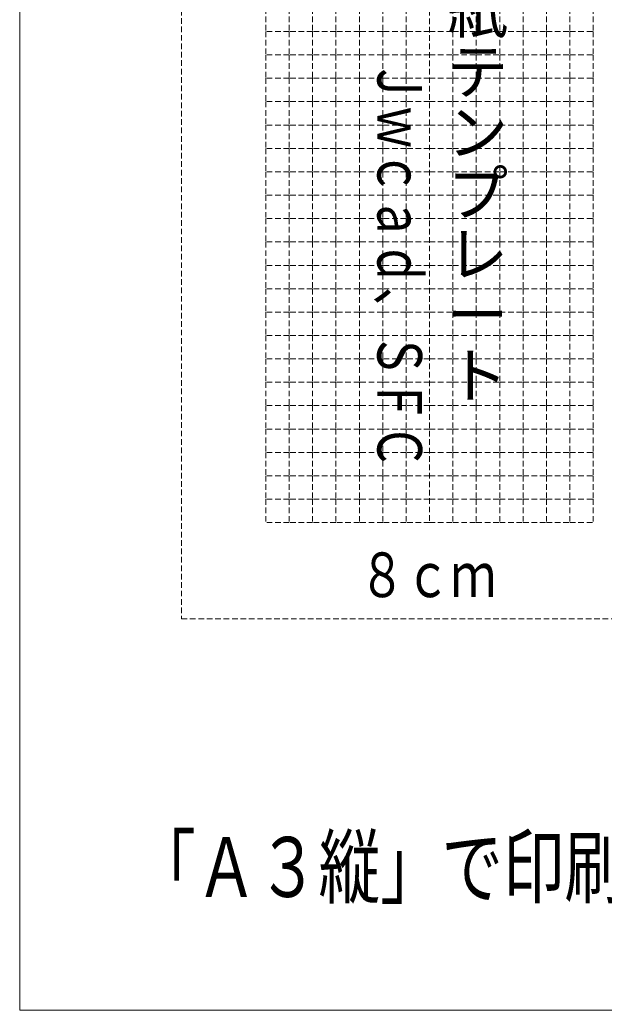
# Model space of a CAD drawing. Units: millimetres on the paper. Extents: x -148 to 311, y -210 to 210.
# Drawn here: x -148 to -23.1, y -210 to 1.8 of the extents above; entities that cross this region are included whole.
import ezdxf
from ezdxf.enums import TextEntityAlignment as Align

# ---------------------------------------------------------------- set-up
doc = ezdxf.new("R2010")
doc.units = ezdxf.units.MM
doc.linetypes.add('DASHED1', pattern=[1.8, 1.2, -0.6])
doc.layers.add('0-0', color=3, linetype='DASHED1', lineweight=9)
doc.styles.add('@ＭＳ ゴシック', font='')
doc.styles.add('ＭＳ ゴシック', font='')
doc.styles.get('@ＭＳ ゴシック').set_extended_font_data('@MS Gothic')
doc.styles.get('ＭＳ ゴシック').set_extended_font_data('MS Gothic')

msp = doc.modelspace()

# ---------------------------------------------------------------- linework, layer by layer
at = {"layer": '0-0'}
for p, q in [((-113.434, 176.701), (-113.434, -126.299)), ((-60.434, 99.261), (-60.434, -105.739)), ((-70.434, 4.261), (-70.434, -0.739)), ((-65.434, 4.261), (-65.434, -0.739)), ((-55.434, 4.261), (-55.434, -0.739)), ((-50.434, 4.261), (-50.434, -0.739)), ((-70.434, -0.739), (-70.434, -5.739)), ((-65.434, -0.739), (-65.434, -5.739)), ((-55.434, -0.739), (-55.434, -5.739)), ((-50.434, -0.739), (-50.434, -5.739)), ((-70.434, -5.739), (-70.434, -10.739)), ((-65.434, -5.739), (-65.434, -10.739)), ((-55.434, -5.739), (-55.434, -10.739)), ((-50.434, -5.739), (-50.434, -10.739)), ((-70.434, -10.739), (-70.434, -15.739)), ((-65.434, -10.739), (-65.434, -15.739)), ((-55.434, -10.739), (-55.434, -15.739)), ((-50.434, -10.739), (-50.434, -15.739)), ((-70.434, -15.739), (-70.434, -20.739)), ((-65.434, -15.739), (-65.434, -20.739)), ((-55.434, -15.739), (-55.434, -20.739)), ((-50.434, -15.739), (-50.434, -20.739)), ((-70.434, -20.739), (-70.434, -25.739)), ((-65.434, -20.739), (-65.434, -25.739)), ((-55.434, -20.739), (-55.434, -25.739)), ((-50.434, -20.739), (-50.434, -25.739)), ((-70.434, -25.739), (-70.434, -30.739)), ((-65.434, -25.739), (-65.434, -30.739)), ((-55.434, -25.739), (-55.434, -30.739)), ((-50.434, -25.739), (-50.434, -30.739)), ((-70.434, -30.739), (-70.434, -35.739)), ((-65.434, -30.739), (-65.434, -35.739)), ((-55.434, -30.739), (-55.434, -35.739)), ((-50.434, -30.739), (-50.434, -35.739)), ((-70.434, -35.739), (-70.434, -40.739)), ((-65.434, -35.739), (-65.434, -40.739)), ((-55.434, -35.739), (-55.434, -40.739)), ((-50.434, -35.739), (-50.434, -40.739)), ((-70.434, -40.739), (-70.434, -45.739)), ((-65.434, -40.739), (-65.434, -45.739)), ((-55.434, -40.739), (-55.434, -45.739)), ((-50.434, -40.739), (-50.434, -45.739)), ((-70.434, -45.739), (-70.434, -50.739)), ((-65.434, -45.739), (-65.434, -50.739)), ((-55.434, -45.739), (-55.434, -50.739)), ((-50.434, -45.739), (-50.434, -50.739)), ((-70.434, -50.739), (-70.434, -55.739)), ((-65.434, -50.739), (-65.434, -55.739)), ((-55.434, -50.739), (-55.434, -55.739)), ((-50.434, -50.739), (-50.434, -55.739)), ((-70.434, -55.739), (-70.434, -60.739)), ((-65.434, -55.739), (-65.434, -60.739)), ((-55.434, -55.739), (-55.434, -60.739)), ((-50.434, -55.739), (-50.434, -60.739)), ((-70.434, -60.739), (-70.434, -65.739)), ((-65.434, -60.739), (-65.434, -65.739)), ((-55.434, -60.739), (-55.434, -65.739)), ((-50.434, -60.739), (-50.434, -65.739)), ((-70.434, -65.739), (-70.434, -70.739)), ((-65.434, -65.739), (-65.434, -70.739)), ((-55.434, -65.739), (-55.434, -70.739)), ((-50.434, -65.739), (-50.434, -70.739)), ((-70.434, -70.739), (-70.434, -75.739)), ((-65.434, -70.739), (-65.434, -75.739)), ((-55.434, -70.739), (-55.434, -75.739)), ((-50.434, -70.739), (-50.434, -75.739)), ((-70.434, -75.739), (-70.434, -80.739)), ((-65.434, -75.739), (-65.434, -80.739)), ((-55.434, -75.739), (-55.434, -80.739)), ((-50.434, -75.739), (-50.434, -80.739)), ((-70.434, -80.739), (-70.434, -85.739)), ((-65.434, -80.739), (-65.434, -85.739)), ((-55.434, -80.739), (-55.434, -85.739)), ((-50.434, -80.739), (-50.434, -85.739)), ((-70.434, -85.739), (-70.434, -90.739)), ((-65.434, -85.739), (-65.434, -90.739)), ((-55.434, -85.739), (-55.434, -90.739)), ((-50.434, -85.739), (-50.434, -90.739)), ((-70.434, -90.739), (-70.434, -95.739)), ((-65.434, -90.739), (-65.434, -95.739)), ((-55.434, -90.739), (-55.434, -95.739)), ((-50.434, -90.739), (-50.434, -95.739)), ((-70.434, -95.739), (-70.434, -100.739)), ((-65.434, -95.739), (-65.434, -100.739)), ((-55.434, -95.739), (-55.434, -100.739)), ((-50.434, -95.739), (-50.434, -100.739)), ((-70.434, -100.739), (-70.434, -105.739)), ((-65.434, -100.739), (-65.434, -105.739)), ((-55.434, -100.739), (-55.434, -105.739)), ((-50.434, -100.739), (-50.434, -105.739)), ((-90.434, -105.739), (-95.434, -105.739)), ((-85.434, -105.739), (-90.434, -105.739)), ((-80.434, -105.739), (-85.434, -105.739)), ((-75.434, -105.739), (-80.434, -105.739)), ((-70.434, -105.739), (-75.434, -105.739)), ((-50.434, -105.739), (-45.434, -105.739)), ((-45.434, -105.739), (-40.434, -105.739)), ((-40.434, -105.739), (-35.434, -105.739)), ((-35.434, -105.739), (-30.434, -105.739)), ((-30.434, -105.739), (-25.434, -105.739)), ((-113.434, -126.299), (-7.434, -126.299))]:
    msp.add_line(p, q, dxfattribs=at)
at = {"layer": '0-0', "color": 7, "linetype": 'Continuous'}
msp.add_line((-148, -210), (148, -210), dxfattribs=at)
msp.add_lwpolyline([(148, 210), (-148, 210), (-148, -210)], dxfattribs=at)
at = {"layer": '0-0'}
for points in [[(-90.434, 4.261), (-95.434, 4.261), (-95.434, -0.739)], [(-85.434, 4.261), (-90.434, 4.261), (-90.434, -0.739)], [(-80.434, 4.261), (-85.434, 4.261), (-85.434, -0.739)], [(-75.434, 4.261), (-80.434, 4.261), (-80.434, -0.739)], [(-70.434, 4.261), (-75.434, 4.261), (-75.434, -0.739)], [(-50.434, 4.261), (-45.434, 4.261), (-45.434, -0.739)], [(-45.434, 4.261), (-40.434, 4.261), (-40.434, -0.739)], [(-40.434, 4.261), (-35.434, 4.261), (-35.434, -0.739)], [(-35.434, 4.261), (-30.434, 4.261), (-30.434, -0.739)], [(-30.434, 4.261), (-25.434, 4.261), (-25.434, -0.739)], [(-90.434, -0.739), (-95.434, -0.739), (-95.434, -5.739)], [(-85.434, -0.739), (-90.434, -0.739), (-90.434, -5.739)], [(-80.434, -0.739), (-85.434, -0.739), (-85.434, -5.739)], [(-75.434, -0.739), (-80.434, -0.739), (-80.434, -5.739)], [(-70.434, -0.739), (-75.434, -0.739), (-75.434, -5.739)], [(-60.434, -0.739), (-65.434, -0.739), (-70.434, -0.739)], [(-60.434, -0.739), (-55.434, -0.739), (-50.434, -0.739)], [(-50.434, -0.739), (-45.434, -0.739), (-45.434, -5.739)], [(-45.434, -0.739), (-40.434, -0.739), (-40.434, -5.739)], [(-40.434, -0.739), (-35.434, -0.739), (-35.434, -5.739)], [(-35.434, -0.739), (-30.434, -0.739), (-30.434, -5.739)], [(-30.434, -0.739), (-25.434, -0.739), (-25.434, -5.739)], [(-90.434, -5.739), (-95.434, -5.739), (-95.434, -10.739)], [(-85.434, -5.739), (-90.434, -5.739), (-90.434, -10.739)], [(-80.434, -5.739), (-85.434, -5.739), (-85.434, -10.739)], [(-75.434, -5.739), (-80.434, -5.739), (-80.434, -10.739)], [(-70.434, -5.739), (-75.434, -5.739), (-75.434, -10.739)], [(-60.434, -5.739), (-65.434, -5.739), (-70.434, -5.739)], [(-60.434, -5.739), (-55.434, -5.739), (-50.434, -5.739)], [(-50.434, -5.739), (-45.434, -5.739), (-45.434, -10.739)], [(-45.434, -5.739), (-40.434, -5.739), (-40.434, -10.739)], [(-40.434, -5.739), (-35.434, -5.739), (-35.434, -10.739)], [(-35.434, -5.739), (-30.434, -5.739), (-30.434, -10.739)], [(-30.434, -5.739), (-25.434, -5.739), (-25.434, -10.739)], [(-90.434, -10.739), (-95.434, -10.739), (-95.434, -15.739)], [(-85.434, -10.739), (-90.434, -10.739), (-90.434, -15.739)], [(-80.434, -10.739), (-85.434, -10.739), (-85.434, -15.739)], [(-75.434, -10.739), (-80.434, -10.739), (-80.434, -15.739)], [(-70.434, -10.739), (-75.434, -10.739), (-75.434, -15.739)], [(-60.434, -10.739), (-65.434, -10.739), (-70.434, -10.739)], [(-60.434, -10.739), (-55.434, -10.739), (-50.434, -10.739)], [(-50.434, -10.739), (-45.434, -10.739), (-45.434, -15.739)], [(-45.434, -10.739), (-40.434, -10.739), (-40.434, -15.739)], [(-40.434, -10.739), (-35.434, -10.739), (-35.434, -15.739)], [(-35.434, -10.739), (-30.434, -10.739), (-30.434, -15.739)], [(-30.434, -10.739), (-25.434, -10.739), (-25.434, -15.739)], [(-90.434, -15.739), (-95.434, -15.739), (-95.434, -20.739)], [(-85.434, -15.739), (-90.434, -15.739), (-90.434, -20.739)], [(-80.434, -15.739), (-85.434, -15.739), (-85.434, -20.739)], [(-75.434, -15.739), (-80.434, -15.739), (-80.434, -20.739)], [(-70.434, -15.739), (-75.434, -15.739), (-75.434, -20.739)], [(-60.434, -15.739), (-65.434, -15.739), (-70.434, -15.739)], [(-60.434, -15.739), (-55.434, -15.739), (-50.434, -15.739)], [(-50.434, -15.739), (-45.434, -15.739), (-45.434, -20.739)], [(-45.434, -15.739), (-40.434, -15.739), (-40.434, -20.739)], [(-40.434, -15.739), (-35.434, -15.739), (-35.434, -20.739)], [(-35.434, -15.739), (-30.434, -15.739), (-30.434, -20.739)], [(-30.434, -15.739), (-25.434, -15.739), (-25.434, -20.739)], [(-90.434, -20.739), (-95.434, -20.739), (-95.434, -25.739)], [(-85.434, -20.739), (-90.434, -20.739), (-90.434, -25.739)], [(-80.434, -20.739), (-85.434, -20.739), (-85.434, -25.739)], [(-75.434, -20.739), (-80.434, -20.739), (-80.434, -25.739)], [(-70.434, -20.739), (-75.434, -20.739), (-75.434, -25.739)], [(-60.434, -20.739), (-65.434, -20.739), (-70.434, -20.739)], [(-60.434, -20.739), (-55.434, -20.739), (-50.434, -20.739)], [(-50.434, -20.739), (-45.434, -20.739), (-45.434, -25.739)], [(-45.434, -20.739), (-40.434, -20.739), (-40.434, -25.739)], [(-40.434, -20.739), (-35.434, -20.739), (-35.434, -25.739)], [(-35.434, -20.739), (-30.434, -20.739), (-30.434, -25.739)], [(-30.434, -20.739), (-25.434, -20.739), (-25.434, -25.739)], [(-90.434, -25.739), (-95.434, -25.739), (-95.434, -30.739)], [(-85.434, -25.739), (-90.434, -25.739), (-90.434, -30.739)], [(-80.434, -25.739), (-85.434, -25.739), (-85.434, -30.739)], [(-75.434, -25.739), (-80.434, -25.739), (-80.434, -30.739)], [(-70.434, -25.739), (-75.434, -25.739), (-75.434, -30.739)], [(-60.434, -25.739), (-65.434, -25.739), (-70.434, -25.739)], [(-60.434, -25.739), (-55.434, -25.739), (-50.434, -25.739)], [(-50.434, -25.739), (-45.434, -25.739), (-45.434, -30.739)], [(-45.434, -25.739), (-40.434, -25.739), (-40.434, -30.739)], [(-40.434, -25.739), (-35.434, -25.739), (-35.434, -30.739)], [(-35.434, -25.739), (-30.434, -25.739), (-30.434, -30.739)], [(-30.434, -25.739), (-25.434, -25.739), (-25.434, -30.739)], [(-90.434, -30.739), (-95.434, -30.739), (-95.434, -35.739)], [(-85.434, -30.739), (-90.434, -30.739), (-90.434, -35.739)], [(-80.434, -30.739), (-85.434, -30.739), (-85.434, -35.739)], [(-75.434, -30.739), (-80.434, -30.739), (-80.434, -35.739)], [(-70.434, -30.739), (-75.434, -30.739), (-75.434, -35.739)], [(-60.434, -30.739), (-65.434, -30.739), (-70.434, -30.739)], [(-60.434, -30.739), (-55.434, -30.739), (-50.434, -30.739)], [(-50.434, -30.739), (-45.434, -30.739), (-45.434, -35.739)], [(-45.434, -30.739), (-40.434, -30.739), (-40.434, -35.739)], [(-40.434, -30.739), (-35.434, -30.739), (-35.434, -35.739)], [(-35.434, -30.739), (-30.434, -30.739), (-30.434, -35.739)], [(-30.434, -30.739), (-25.434, -30.739), (-25.434, -35.739)], [(-90.434, -35.739), (-95.434, -35.739), (-95.434, -40.739)], [(-85.434, -35.739), (-90.434, -35.739), (-90.434, -40.739)], [(-80.434, -35.739), (-85.434, -35.739), (-85.434, -40.739)], [(-75.434, -35.739), (-80.434, -35.739), (-80.434, -40.739)], [(-70.434, -35.739), (-75.434, -35.739), (-75.434, -40.739)], [(-60.434, -35.739), (-65.434, -35.739), (-70.434, -35.739)], [(-60.434, -35.739), (-55.434, -35.739), (-50.434, -35.739)], [(-50.434, -35.739), (-45.434, -35.739), (-45.434, -40.739)], [(-45.434, -35.739), (-40.434, -35.739), (-40.434, -40.739)], [(-40.434, -35.739), (-35.434, -35.739), (-35.434, -40.739)], [(-35.434, -35.739), (-30.434, -35.739), (-30.434, -40.739)], [(-30.434, -35.739), (-25.434, -35.739), (-25.434, -40.739)], [(-90.434, -40.739), (-95.434, -40.739), (-95.434, -45.739)], [(-85.434, -40.739), (-90.434, -40.739), (-90.434, -45.739)], [(-80.434, -40.739), (-85.434, -40.739), (-85.434, -45.739)], [(-75.434, -40.739), (-80.434, -40.739), (-80.434, -45.739)], [(-70.434, -40.739), (-75.434, -40.739), (-75.434, -45.739)], [(-60.434, -40.739), (-65.434, -40.739), (-70.434, -40.739)], [(-60.434, -40.739), (-55.434, -40.739), (-50.434, -40.739)], [(-50.434, -40.739), (-45.434, -40.739), (-45.434, -45.739)], [(-45.434, -40.739), (-40.434, -40.739), (-40.434, -45.739)], [(-40.434, -40.739), (-35.434, -40.739), (-35.434, -45.739)], [(-35.434, -40.739), (-30.434, -40.739), (-30.434, -45.739)], [(-30.434, -40.739), (-25.434, -40.739), (-25.434, -45.739)], [(-90.434, -45.739), (-95.434, -45.739), (-95.434, -50.739)], [(-85.434, -45.739), (-90.434, -45.739), (-90.434, -50.739)], [(-80.434, -45.739), (-85.434, -45.739), (-85.434, -50.739)], [(-75.434, -45.739), (-80.434, -45.739), (-80.434, -50.739)], [(-70.434, -45.739), (-75.434, -45.739), (-75.434, -50.739)], [(-60.434, -45.739), (-65.434, -45.739), (-70.434, -45.739)], [(-60.434, -45.739), (-55.434, -45.739), (-50.434, -45.739)], [(-50.434, -45.739), (-45.434, -45.739), (-45.434, -50.739)], [(-45.434, -45.739), (-40.434, -45.739), (-40.434, -50.739)], [(-40.434, -45.739), (-35.434, -45.739), (-35.434, -50.739)], [(-35.434, -45.739), (-30.434, -45.739), (-30.434, -50.739)], [(-30.434, -45.739), (-25.434, -45.739), (-25.434, -50.739)], [(-90.434, -50.739), (-95.434, -50.739), (-95.434, -55.739)], [(-85.434, -50.739), (-90.434, -50.739), (-90.434, -55.739)], [(-80.434, -50.739), (-85.434, -50.739), (-85.434, -55.739)], [(-75.434, -50.739), (-80.434, -50.739), (-80.434, -55.739)], [(-70.434, -50.739), (-75.434, -50.739), (-75.434, -55.739)], [(-60.434, -50.739), (-65.434, -50.739), (-70.434, -50.739)], [(-60.434, -50.739), (-55.434, -50.739), (-50.434, -50.739)], [(-50.434, -50.739), (-45.434, -50.739), (-45.434, -55.739)], [(-45.434, -50.739), (-40.434, -50.739), (-40.434, -55.739)], [(-40.434, -50.739), (-35.434, -50.739), (-35.434, -55.739)], [(-35.434, -50.739), (-30.434, -50.739), (-30.434, -55.739)], [(-30.434, -50.739), (-25.434, -50.739), (-25.434, -55.739)], [(-90.434, -55.739), (-95.434, -55.739), (-95.434, -60.739)], [(-85.434, -55.739), (-90.434, -55.739), (-90.434, -60.739)], [(-80.434, -55.739), (-85.434, -55.739), (-85.434, -60.739)], [(-75.434, -55.739), (-80.434, -55.739), (-80.434, -60.739)], [(-70.434, -55.739), (-75.434, -55.739), (-75.434, -60.739)], [(-60.434, -55.739), (-65.434, -55.739), (-70.434, -55.739)], [(-60.434, -55.739), (-55.434, -55.739), (-50.434, -55.739)], [(-50.434, -55.739), (-45.434, -55.739), (-45.434, -60.739)], [(-45.434, -55.739), (-40.434, -55.739), (-40.434, -60.739)], [(-40.434, -55.739), (-35.434, -55.739), (-35.434, -60.739)], [(-35.434, -55.739), (-30.434, -55.739), (-30.434, -60.739)], [(-30.434, -55.739), (-25.434, -55.739), (-25.434, -60.739)], [(-90.434, -60.739), (-95.434, -60.739), (-95.434, -65.739)], [(-85.434, -60.739), (-90.434, -60.739), (-90.434, -65.739)], [(-80.434, -60.739), (-85.434, -60.739), (-85.434, -65.739)], [(-75.434, -60.739), (-80.434, -60.739), (-80.434, -65.739)], [(-70.434, -60.739), (-75.434, -60.739), (-75.434, -65.739)], [(-60.434, -60.739), (-65.434, -60.739), (-70.434, -60.739)], [(-60.434, -60.739), (-55.434, -60.739), (-50.434, -60.739)], [(-50.434, -60.739), (-45.434, -60.739), (-45.434, -65.739)], [(-45.434, -60.739), (-40.434, -60.739), (-40.434, -65.739)], [(-40.434, -60.739), (-35.434, -60.739), (-35.434, -65.739)], [(-35.434, -60.739), (-30.434, -60.739), (-30.434, -65.739)], [(-30.434, -60.739), (-25.434, -60.739), (-25.434, -65.739)], [(-90.434, -65.739), (-95.434, -65.739), (-95.434, -70.739)], [(-85.434, -65.739), (-90.434, -65.739), (-90.434, -70.739)], [(-80.434, -65.739), (-85.434, -65.739), (-85.434, -70.739)], [(-75.434, -65.739), (-80.434, -65.739), (-80.434, -70.739)], [(-70.434, -65.739), (-75.434, -65.739), (-75.434, -70.739)], [(-60.434, -65.739), (-65.434, -65.739), (-70.434, -65.739)], [(-60.434, -65.739), (-55.434, -65.739), (-50.434, -65.739)], [(-50.434, -65.739), (-45.434, -65.739), (-45.434, -70.739)], [(-45.434, -65.739), (-40.434, -65.739), (-40.434, -70.739)], [(-40.434, -65.739), (-35.434, -65.739), (-35.434, -70.739)], [(-35.434, -65.739), (-30.434, -65.739), (-30.434, -70.739)], [(-30.434, -65.739), (-25.434, -65.739), (-25.434, -70.739)], [(-90.434, -70.739), (-95.434, -70.739), (-95.434, -75.739)], [(-85.434, -70.739), (-90.434, -70.739), (-90.434, -75.739)], [(-80.434, -70.739), (-85.434, -70.739), (-85.434, -75.739)], [(-75.434, -70.739), (-80.434, -70.739), (-80.434, -75.739)], [(-70.434, -70.739), (-75.434, -70.739), (-75.434, -75.739)], [(-60.434, -70.739), (-65.434, -70.739), (-70.434, -70.739)], [(-60.434, -70.739), (-55.434, -70.739), (-50.434, -70.739)], [(-50.434, -70.739), (-45.434, -70.739), (-45.434, -75.739)], [(-45.434, -70.739), (-40.434, -70.739), (-40.434, -75.739)], [(-40.434, -70.739), (-35.434, -70.739), (-35.434, -75.739)], [(-35.434, -70.739), (-30.434, -70.739), (-30.434, -75.739)], [(-30.434, -70.739), (-25.434, -70.739), (-25.434, -75.739)], [(-90.434, -75.739), (-95.434, -75.739), (-95.434, -80.739)], [(-85.434, -75.739), (-90.434, -75.739), (-90.434, -80.739)], [(-80.434, -75.739), (-85.434, -75.739), (-85.434, -80.739)], [(-75.434, -75.739), (-80.434, -75.739), (-80.434, -80.739)], [(-70.434, -75.739), (-75.434, -75.739), (-75.434, -80.739)], [(-60.434, -75.739), (-65.434, -75.739), (-70.434, -75.739)], [(-60.434, -75.739), (-55.434, -75.739), (-50.434, -75.739)], [(-50.434, -75.739), (-45.434, -75.739), (-45.434, -80.739)], [(-45.434, -75.739), (-40.434, -75.739), (-40.434, -80.739)], [(-40.434, -75.739), (-35.434, -75.739), (-35.434, -80.739)], [(-35.434, -75.739), (-30.434, -75.739), (-30.434, -80.739)], [(-30.434, -75.739), (-25.434, -75.739), (-25.434, -80.739)], [(-90.434, -80.739), (-95.434, -80.739), (-95.434, -85.739)], [(-85.434, -80.739), (-90.434, -80.739), (-90.434, -85.739)], [(-80.434, -80.739), (-85.434, -80.739), (-85.434, -85.739)], [(-75.434, -80.739), (-80.434, -80.739), (-80.434, -85.739)], [(-70.434, -80.739), (-75.434, -80.739), (-75.434, -85.739)], [(-60.434, -80.739), (-65.434, -80.739), (-70.434, -80.739)], [(-60.434, -80.739), (-55.434, -80.739), (-50.434, -80.739)], [(-50.434, -80.739), (-45.434, -80.739), (-45.434, -85.739)], [(-45.434, -80.739), (-40.434, -80.739), (-40.434, -85.739)], [(-40.434, -80.739), (-35.434, -80.739), (-35.434, -85.739)], [(-35.434, -80.739), (-30.434, -80.739), (-30.434, -85.739)], [(-30.434, -80.739), (-25.434, -80.739), (-25.434, -85.739)], [(-90.434, -85.739), (-95.434, -85.739), (-95.434, -90.739)], [(-85.434, -85.739), (-90.434, -85.739), (-90.434, -90.739)], [(-80.434, -85.739), (-85.434, -85.739), (-85.434, -90.739)], [(-75.434, -85.739), (-80.434, -85.739), (-80.434, -90.739)], [(-70.434, -85.739), (-75.434, -85.739), (-75.434, -90.739)], [(-60.434, -85.739), (-65.434, -85.739), (-70.434, -85.739)], [(-60.434, -85.739), (-55.434, -85.739), (-50.434, -85.739)], [(-50.434, -85.739), (-45.434, -85.739), (-45.434, -90.739)], [(-45.434, -85.739), (-40.434, -85.739), (-40.434, -90.739)], [(-40.434, -85.739), (-35.434, -85.739), (-35.434, -90.739)], [(-35.434, -85.739), (-30.434, -85.739), (-30.434, -90.739)], [(-30.434, -85.739), (-25.434, -85.739), (-25.434, -90.739)], [(-90.434, -90.739), (-95.434, -90.739), (-95.434, -95.739)], [(-85.434, -90.739), (-90.434, -90.739), (-90.434, -95.739)], [(-80.434, -90.739), (-85.434, -90.739), (-85.434, -95.739)], [(-75.434, -90.739), (-80.434, -90.739), (-80.434, -95.739)], [(-70.434, -90.739), (-75.434, -90.739), (-75.434, -95.739)], [(-60.434, -90.739), (-65.434, -90.739), (-70.434, -90.739)], [(-60.434, -90.739), (-55.434, -90.739), (-50.434, -90.739)], [(-50.434, -90.739), (-45.434, -90.739), (-45.434, -95.739)], [(-45.434, -90.739), (-40.434, -90.739), (-40.434, -95.739)], [(-40.434, -90.739), (-35.434, -90.739), (-35.434, -95.739)], [(-35.434, -90.739), (-30.434, -90.739), (-30.434, -95.739)], [(-30.434, -90.739), (-25.434, -90.739), (-25.434, -95.739)], [(-90.434, -95.739), (-95.434, -95.739), (-95.434, -100.739)], [(-85.434, -95.739), (-90.434, -95.739), (-90.434, -100.739)], [(-80.434, -95.739), (-85.434, -95.739), (-85.434, -100.739)], [(-75.434, -95.739), (-80.434, -95.739), (-80.434, -100.739)], [(-70.434, -95.739), (-75.434, -95.739), (-75.434, -100.739)], [(-60.434, -95.739), (-65.434, -95.739), (-70.434, -95.739)], [(-60.434, -95.739), (-55.434, -95.739), (-50.434, -95.739)], [(-50.434, -95.739), (-45.434, -95.739), (-45.434, -100.739)], [(-45.434, -95.739), (-40.434, -95.739), (-40.434, -100.739)], [(-40.434, -95.739), (-35.434, -95.739), (-35.434, -100.739)], [(-35.434, -95.739), (-30.434, -95.739), (-30.434, -100.739)], [(-30.434, -95.739), (-25.434, -95.739), (-25.434, -100.739)], [(-90.434, -100.739), (-95.434, -100.739), (-95.434, -105.739)], [(-85.434, -100.739), (-90.434, -100.739), (-90.434, -105.739)], [(-80.434, -100.739), (-85.434, -100.739), (-85.434, -105.739)], [(-75.434, -100.739), (-80.434, -100.739), (-80.434, -105.739)], [(-70.434, -100.739), (-75.434, -100.739), (-75.434, -105.739)], [(-60.434, -100.739), (-65.434, -100.739), (-70.434, -100.739)], [(-60.434, -100.739), (-55.434, -100.739), (-50.434, -100.739)], [(-50.434, -100.739), (-45.434, -100.739), (-45.434, -105.739)], [(-45.434, -100.739), (-40.434, -100.739), (-40.434, -105.739)], [(-40.434, -100.739), (-35.434, -100.739), (-35.434, -105.739)], [(-35.434, -100.739), (-30.434, -100.739), (-30.434, -105.739)], [(-30.434, -100.739), (-25.434, -100.739), (-25.434, -105.739)], [(-60.434, -105.739), (-65.434, -105.739), (-70.434, -105.739)], [(-60.434, -105.739), (-55.434, -105.739), (-50.434, -105.739)]]:
    msp.add_lwpolyline(points, dxfattribs=at)

# ---------------------------------------------------------------- texts
at = {"layer": '0-0', "color": 7, "style": '@ＭＳ ゴシック'}
msp.add_text('（無料）背表紙テンプレート', height=9.531, rotation=270, dxfattribs=at).set_placement((-57.934, 88.379), align=Align.BOTTOM_LEFT)
at = {"layer": '0-0', "color": 7, "style": 'ＭＳ ゴシック', "width": 0.75}
msp.add_text('Ｊｗｃａｄ、ＳＦＣ', height=9.531, rotation=270, dxfattribs=at).set_placement((-74.434, -6.621), align=Align.BOTTOM_LEFT)
for s, height, p in [('８ｃｍ', 9.531, (-75.434, -124.54)), ('「Ａ３縦」で印刷して、切って使用ください', 12.83, (-123.5, -189.645))]:
    msp.add_text(s, height=height, dxfattribs=at).set_placement(p, align=Align.BOTTOM_LEFT)

doc.saveas('drawing.dxf')
